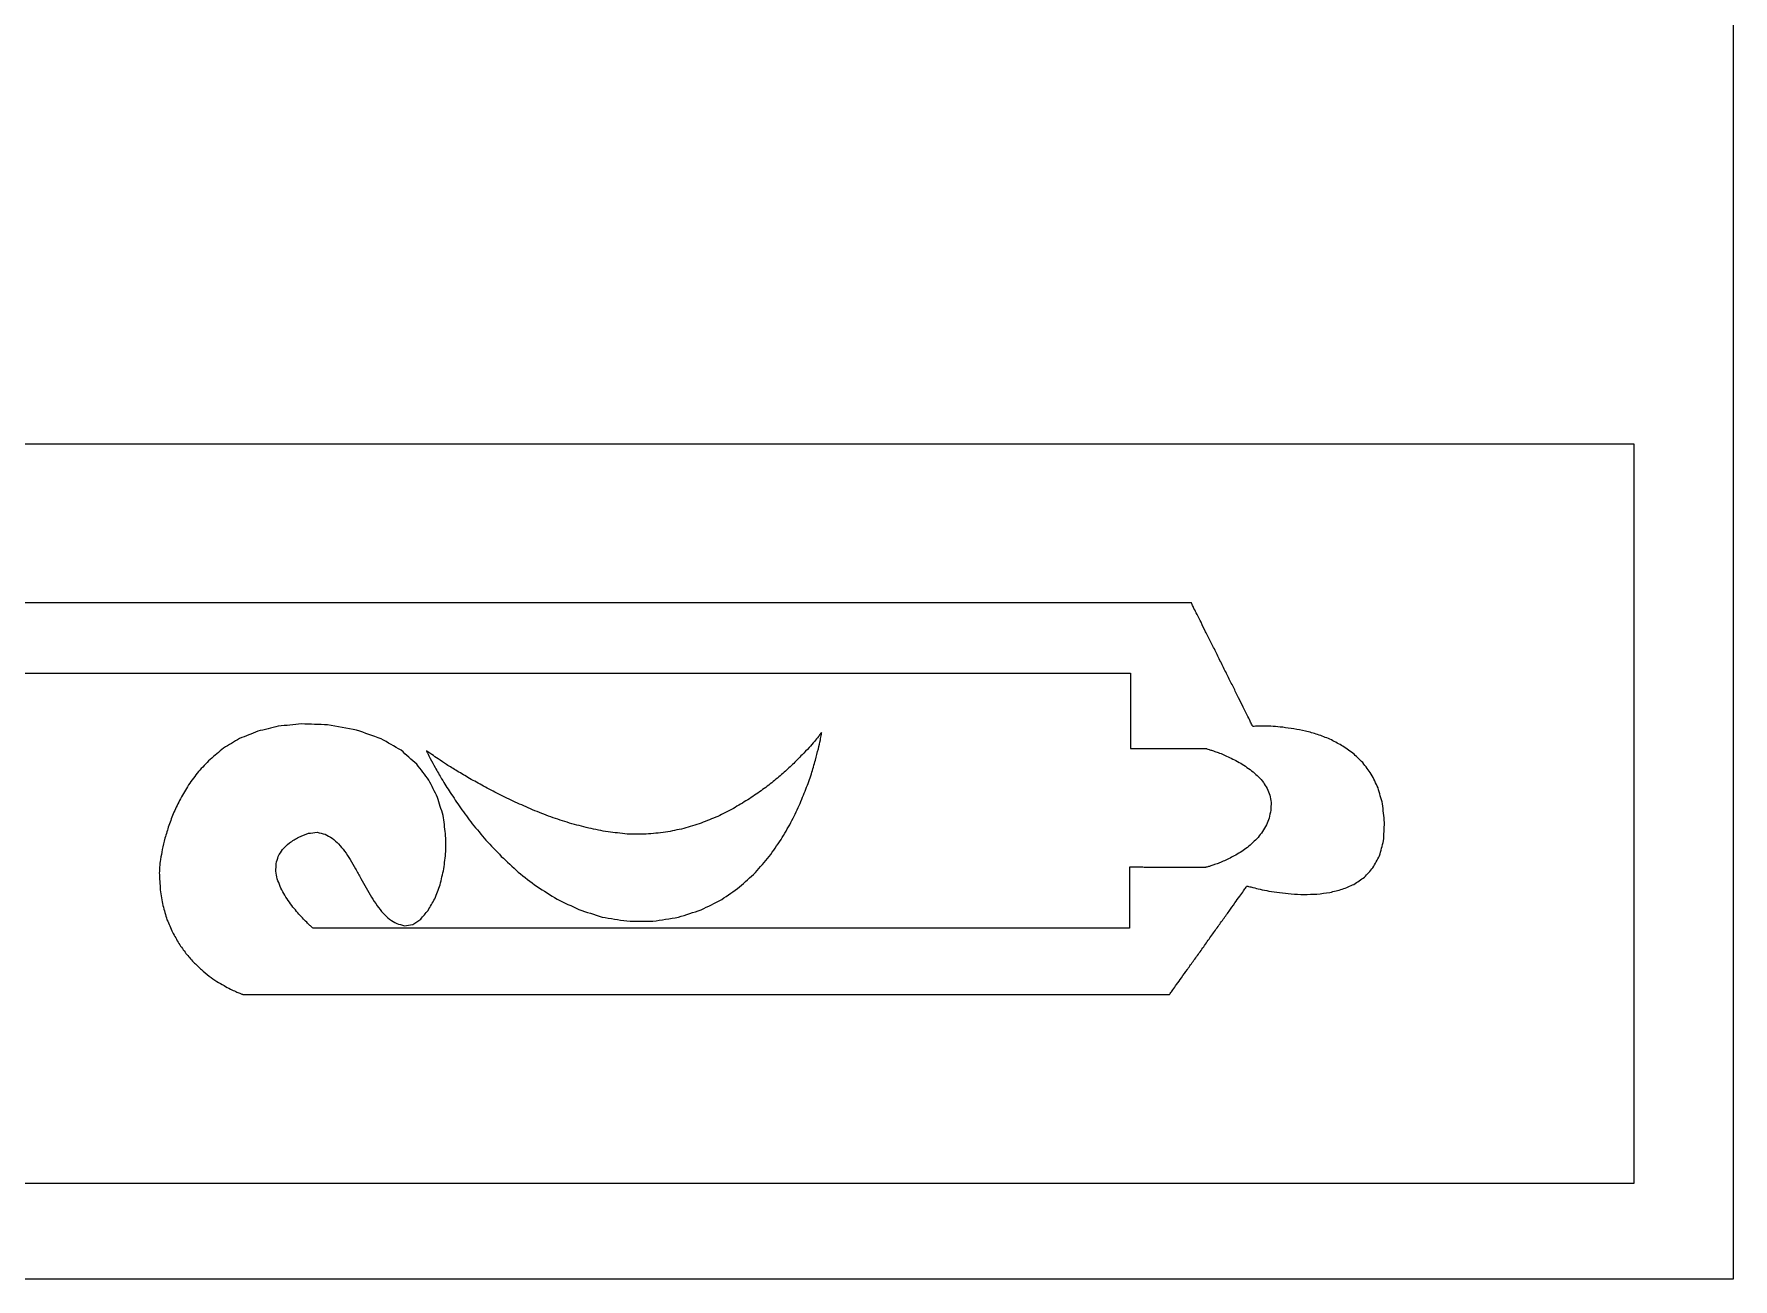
# Model space of a CAD drawing. Header units: centimetres. Extents: x -27.5 to -16.8, y -9.5 to 9.5.
# Drawn here: x -18.923 to -16.764, y -9.5 to -7.918 of the extents above; entities that cross this region are included whole.
import ezdxf

# ---------------------------------------------------------------- set-up
doc = ezdxf.new("R2010")
doc.units = ezdxf.units.CM
doc.header["$MEASUREMENT"] = 0
doc.layers.add('layer 1', color=7, linetype='Continuous')

msp = doc.modelspace()

# ---------------------------------------------------------------- linework, layer by layer
at = {"layer": 'layer 1', "color": 250, "lineweight": 9}
for points, knots in [([(-21.08554, 9.5), (-21.08554, 3.16667), (-21.08554, -3.16667), (-21.08554, -9.5), (-21.08554, -9.5), (-19.64491, -9.5), (-18.20427, -9.5), (-16.76367, -9.5), (-16.76367, -9.5), (-16.76367, -3.16667), (-16.76367, 3.16667), (-16.76367, 9.5), (-16.76367, 9.5), (-18.20427, 9.5), (-19.64491, 9.5), (-21.08554, 9.5)], [0, 0, 0, 0, 0.2, 0.2, 0.2, 0.2, 0.4, 0.4, 0.4, 0.4, 0.6, 0.6, 0.6, 0.6, 1, 1, 1, 1]), ([(-20.95998, -9.37806), (-20.95998, -9.06517), (-20.95998, -8.75229), (-20.95998, -8.4394), (-20.95998, -8.4394), (-19.60304, -8.4394), (-18.24612, -8.4394), (-16.88918, -8.4394), (-16.88918, -8.4394), (-16.88918, -8.75229), (-16.88918, -9.06517), (-16.88918, -9.37806), (-16.88918, -9.37806), (-18.24612, -9.37806), (-19.60304, -9.37806), (-20.95998, -9.37806)], [0, 0, 0, 0, 0.2, 0.2, 0.2, 0.2, 0.4, 0.4, 0.4, 0.4, 0.6, 0.6, 0.6, 0.6, 1, 1, 1, 1]), ([(-18.87542, -8.64109), (-19.31123, -8.64109), (-19.74699, -8.64109), (-20.18276, -8.64109), (-20.18276, -8.64109), (-20.20642, -8.64109), (-20.23011, -8.64109), (-20.25375, -8.64109), (-20.25375, -8.64109), (-20.26906, -8.64109), (-20.28438, -8.64109), (-20.29968, -8.64109), (-20.29968, -8.64109), (-20.305, -8.64109), (-20.31036, -8.64109), (-20.3157, -8.64109)], [0, 0, 0, 0, 0.2, 0.2, 0.2, 0.2, 0.4, 0.4, 0.4, 0.4, 0.6, 0.6, 0.6, 0.6, 1, 1, 1, 1]), ([(-17.45218, -8.64109), (-17.45754, -8.64109), (-17.4629, -8.64109), (-17.46824, -8.64109), (-17.46824, -8.64109), (-17.48354, -8.64109), (-17.49887, -8.64109), (-17.51413, -8.64109), (-17.51413, -8.64109), (-17.9679, -8.64109), (-18.42165, -8.64109), (-18.87542, -8.64109)], [0, 0, 0, 0, 0.25, 0.25, 0.25, 0.25, 0.5, 0.5, 0.5, 0.5, 1, 1, 1, 1]), ([(-17.37393, -8.79785), (-17.37427, -8.7973), (-17.37459, -8.79675), (-17.37491, -8.7962), (-17.37491, -8.7962), (-17.37578, -8.79455), (-17.37661, -8.79286), (-17.37743, -8.79119), (-17.37743, -8.79119), (-17.37869, -8.78867), (-17.37995, -8.7861), (-17.38119, -8.78353), (-17.38119, -8.78353), (-17.38288, -8.78024), (-17.38453, -8.77687), (-17.38618, -8.77352), (-17.38618, -8.77352), (-17.3882, -8.76958), (-17.39021, -8.76557), (-17.39223, -8.76159), (-17.39223, -8.76159), (-17.39441, -8.75714), (-17.39658, -8.75268), (-17.39874, -8.74823), (-17.39874, -8.74823), (-17.40112, -8.74354), (-17.40343, -8.73886), (-17.40577, -8.73417), (-17.40577, -8.73417), (-17.40822, -8.72931), (-17.41063, -8.72445), (-17.41308, -8.71962), (-17.41308, -8.71962), (-17.41548, -8.71469), (-17.41791, -8.70975), (-17.42034, -8.70482), (-17.42034, -8.70482), (-17.42265, -8.70012), (-17.42504, -8.69543), (-17.42735, -8.69073), (-17.42735, -8.69073), (-17.42962, -8.68636), (-17.43186, -8.68196), (-17.43415, -8.67758), (-17.43415, -8.67758), (-17.43603, -8.6736), (-17.43798, -8.66966), (-17.4399, -8.66567), (-17.4399, -8.66567), (-17.44155, -8.66233), (-17.44325, -8.659), (-17.44492, -8.65564), (-17.44492, -8.65564), (-17.44625, -8.65307), (-17.4476, -8.65055), (-17.44893, -8.64798), (-17.44893, -8.64798), (-17.44968, -8.64634), (-17.45044, -8.64466), (-17.4512, -8.64297), (-17.4512, -8.64297), (-17.45149, -8.64235), (-17.45186, -8.64171), (-17.45218, -8.64109)], [0, 0, 0, 0, 0.0588235, 0.0588235, 0.0588235, 0.0588235, 0.1176471, 0.1176471, 0.1176471, 0.1176471, 0.1764706, 0.1764706, 0.1764706, 0.1764706, 0.2352941, 0.2352941, 0.2352941, 0.2352941, 0.2941176, 0.2941176, 0.2941176, 0.2941176, 0.3529412, 0.3529412, 0.3529412, 0.3529412, 0.4117647, 0.4117647, 0.4117647, 0.4117647, 0.4705882, 0.4705882, 0.4705882, 0.4705882, 0.5294118, 0.5294118, 0.5294118, 0.5294118, 0.5882353, 0.5882353, 0.5882353, 0.5882353, 0.6470588, 0.6470588, 0.6470588, 0.6470588, 0.7058824, 0.7058824, 0.7058824, 0.7058824, 0.7647059, 0.7647059, 0.7647059, 0.7647059, 0.8235294, 0.8235294, 0.8235294, 0.8235294, 0.8823529, 0.8823529, 0.8823529, 0.8823529, 1, 1, 1, 1]), ([(-20.23847, -8.73034), (-20.23339, -8.73034), (-20.22826, -8.73034), (-20.22317, -8.73034), (-20.22317, -8.73034), (-20.20876, -8.73034), (-20.1944, -8.73034), (-20.18003, -8.73034), (-20.18003, -8.73034), (-19.30158, -8.73034), (-18.42316, -8.73034), (-17.54476, -8.73034), (-17.54476, -8.73034), (-17.53967, -8.73034), (-17.53454, -8.73034), (-17.52943, -8.73034)], [0, 0, 0, 0, 0.2, 0.2, 0.2, 0.2, 0.4, 0.4, 0.4, 0.4, 0.6, 0.6, 0.6, 0.6, 1, 1, 1, 1]), ([(-17.52943, -8.73034), (-17.52943, -8.73075), (-17.52943, -8.73114), (-17.52943, -8.73153), (-17.52943, -8.73153), (-17.52943, -8.73247), (-17.52943, -8.73343), (-17.52943, -8.73442), (-17.52943, -8.73442), (-17.52943, -8.73598), (-17.52943, -8.73758), (-17.52943, -8.73918), (-17.52943, -8.73918), (-17.52943, -8.74125), (-17.52943, -8.74328), (-17.52943, -8.74537), (-17.52943, -8.74537), (-17.52943, -8.74775), (-17.52943, -8.75016), (-17.52943, -8.75252), (-17.52943, -8.75252), (-17.52943, -8.75524), (-17.52943, -8.75792), (-17.52943, -8.76065), (-17.52943, -8.76065), (-17.52943, -8.76349), (-17.52943, -8.76638), (-17.52943, -8.76924), (-17.52943, -8.76924), (-17.52943, -8.77226), (-17.52943, -8.77529), (-17.52943, -8.77829), (-17.52943, -8.77829), (-17.52943, -8.78124), (-17.52943, -8.7842), (-17.52943, -8.78713), (-17.52943, -8.78713), (-17.52943, -8.79002), (-17.52943, -8.79286), (-17.52943, -8.79574), (-17.52943, -8.79574), (-17.52943, -8.79842), (-17.52943, -8.80115), (-17.52943, -8.80383), (-17.52943, -8.80383), (-17.52943, -8.80624), (-17.52943, -8.80864), (-17.52943, -8.811), (-17.52943, -8.811), (-17.52943, -8.81306), (-17.52943, -8.81515), (-17.52943, -8.81721), (-17.52943, -8.81721), (-17.52943, -8.81881), (-17.52943, -8.82039), (-17.52943, -8.82197), (-17.52943, -8.82197), (-17.52943, -8.82301), (-17.52943, -8.82406), (-17.52943, -8.82509), (-17.52943, -8.82509), (-17.52943, -8.82541), (-17.52943, -8.82573), (-17.52943, -8.82603)], [0, 0, 0, 0, 0.0588235, 0.0588235, 0.0588235, 0.0588235, 0.1176471, 0.1176471, 0.1176471, 0.1176471, 0.1764706, 0.1764706, 0.1764706, 0.1764706, 0.2352941, 0.2352941, 0.2352941, 0.2352941, 0.2941176, 0.2941176, 0.2941176, 0.2941176, 0.3529412, 0.3529412, 0.3529412, 0.3529412, 0.4117647, 0.4117647, 0.4117647, 0.4117647, 0.4705882, 0.4705882, 0.4705882, 0.4705882, 0.5294118, 0.5294118, 0.5294118, 0.5294118, 0.5882353, 0.5882353, 0.5882353, 0.5882353, 0.6470588, 0.6470588, 0.6470588, 0.6470588, 0.7058824, 0.7058824, 0.7058824, 0.7058824, 0.7647059, 0.7647059, 0.7647059, 0.7647059, 0.8235294, 0.8235294, 0.8235294, 0.8235294, 0.8823529, 0.8823529, 0.8823529, 0.8823529, 1, 1, 1, 1]), ([(-18.55009, -8.79597), (-18.56114, -8.79556), (-18.57215, -8.79517), (-18.58322, -8.79478), (-18.58322, -8.79478), (-18.59307, -8.79574), (-18.60294, -8.79668), (-18.61279, -8.79762), (-18.61279, -8.79762), (-18.62148, -8.7998), (-18.63021, -8.80193), (-18.63889, -8.80411), (-18.63889, -8.80411), (-18.64658, -8.80718), (-18.65428, -8.81029), (-18.66198, -8.81336), (-18.66198, -8.81336), (-18.66876, -8.81744), (-18.67552, -8.82149), (-18.6823, -8.82557), (-18.6823, -8.82557), (-18.68805, -8.83034), (-18.69382, -8.83512), (-18.69957, -8.83989), (-18.69957, -8.83989), (-18.7045, -8.84507), (-18.70945, -8.85022), (-18.71437, -8.8554), (-18.71437, -8.8554), (-18.71856, -8.86103), (-18.72273, -8.86669), (-18.72692, -8.87233), (-18.72692, -8.87233), (-18.73036, -8.87812), (-18.73377, -8.88397), (-18.73721, -8.88976), (-18.73721, -8.88976), (-18.73998, -8.89549), (-18.74275, -8.90122), (-18.74548, -8.90694), (-18.74548, -8.90694), (-18.74768, -8.91258), (-18.74986, -8.91826), (-18.75201, -8.92389), (-18.75201, -8.92389), (-18.75359, -8.92923), (-18.75517, -8.93457), (-18.7568, -8.93988), (-18.7568, -8.93988), (-18.75794, -8.94474), (-18.75911, -8.9496), (-18.7603, -8.95443), (-18.7603, -8.95443), (-18.76106, -8.95858), (-18.76181, -8.9627), (-18.76255, -8.96685), (-18.76255, -8.96685), (-18.76298, -8.97019), (-18.7634, -8.97354), (-18.76381, -8.97686), (-18.76381, -8.97686), (-18.7639, -8.9792), (-18.76397, -8.98146), (-18.76406, -8.9838)], [0, 0, 0, 0, 0.0588235, 0.0588235, 0.0588235, 0.0588235, 0.1176471, 0.1176471, 0.1176471, 0.1176471, 0.1764706, 0.1764706, 0.1764706, 0.1764706, 0.2352941, 0.2352941, 0.2352941, 0.2352941, 0.2941176, 0.2941176, 0.2941176, 0.2941176, 0.3529412, 0.3529412, 0.3529412, 0.3529412, 0.4117647, 0.4117647, 0.4117647, 0.4117647, 0.4705882, 0.4705882, 0.4705882, 0.4705882, 0.5294118, 0.5294118, 0.5294118, 0.5294118, 0.5882353, 0.5882353, 0.5882353, 0.5882353, 0.6470588, 0.6470588, 0.6470588, 0.6470588, 0.7058824, 0.7058824, 0.7058824, 0.7058824, 0.7647059, 0.7647059, 0.7647059, 0.7647059, 0.8235294, 0.8235294, 0.8235294, 0.8235294, 0.8823529, 0.8823529, 0.8823529, 0.8823529, 1, 1, 1, 1]), ([(-18.45227, -9.05108), (-18.44884, -9.05053), (-18.4454, -9.04998), (-18.44197, -9.04943), (-18.44197, -9.04943), (-18.43853, -9.04719), (-18.43514, -9.04497), (-18.43173, -9.04272), (-18.43173, -9.04272), (-18.42861, -9.03908), (-18.42552, -9.03541), (-18.4224, -9.03175), (-18.4224, -9.03175), (-18.41956, -9.02682), (-18.41672, -9.02187), (-18.41388, -9.01695), (-18.41388, -9.01695), (-18.41164, -9.01099), (-18.40939, -9.00504), (-18.40715, -8.99908), (-18.40715, -8.99908), (-18.40552, -8.99228), (-18.40394, -8.98554), (-18.40236, -8.97878), (-18.40236, -8.97878), (-18.40153, -8.97154), (-18.40066, -8.96431), (-18.39984, -8.95704), (-18.39984, -8.95704), (-18.39991, -8.94944), (-18.40002, -8.94179), (-18.40011, -8.93416), (-18.40011, -8.93416), (-18.40117, -8.92644), (-18.40229, -8.91874), (-18.40334, -8.911), (-18.40334, -8.911), (-18.4057, -8.90335), (-18.40804, -8.89572), (-18.41038, -8.88807), (-18.41038, -8.88807), (-18.41409, -8.88076), (-18.41775, -8.87343), (-18.42142, -8.86614), (-18.42142, -8.86614), (-18.4265, -8.85948), (-18.43159, -8.85274), (-18.43672, -8.84607), (-18.43672, -8.84607), (-18.44339, -8.84012), (-18.4501, -8.83416), (-18.45676, -8.82816), (-18.45676, -8.82816), (-18.46522, -8.82333), (-18.47367, -8.81847), (-18.4821, -8.81361), (-18.4821, -8.81361), (-18.49248, -8.80997), (-18.50286, -8.80631), (-18.51321, -8.80264), (-18.51321, -8.80264), (-18.52551, -8.80044), (-18.53779, -8.79817), (-18.55009, -8.79597)], [0, 0, 0, 0, 0.0588235, 0.0588235, 0.0588235, 0.0588235, 0.1176471, 0.1176471, 0.1176471, 0.1176471, 0.1764706, 0.1764706, 0.1764706, 0.1764706, 0.2352941, 0.2352941, 0.2352941, 0.2352941, 0.2941176, 0.2941176, 0.2941176, 0.2941176, 0.3529412, 0.3529412, 0.3529412, 0.3529412, 0.4117647, 0.4117647, 0.4117647, 0.4117647, 0.4705882, 0.4705882, 0.4705882, 0.4705882, 0.5294118, 0.5294118, 0.5294118, 0.5294118, 0.5882353, 0.5882353, 0.5882353, 0.5882353, 0.6470588, 0.6470588, 0.6470588, 0.6470588, 0.7058824, 0.7058824, 0.7058824, 0.7058824, 0.7647059, 0.7647059, 0.7647059, 0.7647059, 0.8235294, 0.8235294, 0.8235294, 0.8235294, 0.8823529, 0.8823529, 0.8823529, 0.8823529, 1, 1, 1, 1]), ([(-17.92199, -8.80553), (-17.92231, -8.80592), (-17.92268, -8.80631), (-17.92302, -8.80669), (-17.92302, -8.80669), (-17.9241, -8.80805), (-17.9252, -8.80942), (-17.92627, -8.81077), (-17.92627, -8.81077), (-17.92792, -8.81281), (-17.92962, -8.81492), (-17.93127, -8.81696), (-17.93127, -8.81696), (-17.93356, -8.81962), (-17.9358, -8.8222), (-17.93807, -8.82486), (-17.93807, -8.82486), (-17.94105, -8.82793), (-17.94405, -8.83105), (-17.9471, -8.83416), (-17.9471, -8.83416), (-17.9506, -8.83771), (-17.95413, -8.84131), (-17.95763, -8.84491), (-17.95763, -8.84491), (-17.96162, -8.84866), (-17.96565, -8.85235), (-17.96966, -8.85611), (-17.96966, -8.85611), (-17.97434, -8.86009), (-17.97901, -8.86408), (-17.9837, -8.86802), (-17.9837, -8.86802), (-17.98881, -8.87194), (-17.9939, -8.87583), (-17.99903, -8.87975), (-17.99903, -8.87975), (-18.00471, -8.88353), (-18.01039, -8.88736), (-18.01607, -8.89118), (-18.01607, -8.89118), (-18.02219, -8.89485), (-18.02826, -8.89853), (-18.03438, -8.90215), (-18.03438, -8.90215), (-18.04098, -8.90552), (-18.0476, -8.90887), (-18.05419, -8.91219), (-18.05419, -8.91219), (-18.06123, -8.91505), (-18.06824, -8.91789), (-18.07527, -8.92078), (-18.07527, -8.92078), (-18.0826, -8.92307), (-18.08998, -8.92541), (-18.09733, -8.9277), (-18.09733, -8.9277), (-18.1051, -8.9293), (-18.11291, -8.93088), (-18.12065, -8.93246), (-18.12065, -8.93246), (-18.12885, -8.93324), (-18.13705, -8.93409), (-18.14523, -8.93487)], [0, 0, 0, 0, 0.0588235, 0.0588235, 0.0588235, 0.0588235, 0.1176471, 0.1176471, 0.1176471, 0.1176471, 0.1764706, 0.1764706, 0.1764706, 0.1764706, 0.2352941, 0.2352941, 0.2352941, 0.2352941, 0.2941176, 0.2941176, 0.2941176, 0.2941176, 0.3529412, 0.3529412, 0.3529412, 0.3529412, 0.4117647, 0.4117647, 0.4117647, 0.4117647, 0.4705882, 0.4705882, 0.4705882, 0.4705882, 0.5294118, 0.5294118, 0.5294118, 0.5294118, 0.5882353, 0.5882353, 0.5882353, 0.5882353, 0.6470588, 0.6470588, 0.6470588, 0.6470588, 0.7058824, 0.7058824, 0.7058824, 0.7058824, 0.7647059, 0.7647059, 0.7647059, 0.7647059, 0.8235294, 0.8235294, 0.8235294, 0.8235294, 0.8823529, 0.8823529, 0.8823529, 0.8823529, 1, 1, 1, 1]), ([(-18.13671, -9.04536), (-18.12585, -9.04371), (-18.11497, -9.04201), (-18.10411, -9.04034), (-18.10411, -9.04034), (-18.09449, -9.03725), (-18.08489, -9.03415), (-18.07527, -9.03104), (-18.07527, -9.03104), (-18.06659, -9.02666), (-18.05786, -9.02229), (-18.04918, -9.01789), (-18.04918, -9.01789), (-18.04157, -9.01257), (-18.03394, -9.00724), (-18.02634, -9.00192), (-18.02634, -9.00192), (-18.01967, -8.9958), (-18.01296, -8.98969), (-18.00629, -8.98357), (-18.00629, -8.98357), (-18.00045, -8.97677), (-17.99456, -8.97003), (-17.98872, -8.96325), (-17.98872, -8.96325), (-17.9837, -8.9561), (-17.97871, -8.94896), (-17.97369, -8.94179), (-17.97369, -8.94179), (-17.9695, -8.93457), (-17.96533, -8.92729), (-17.96114, -8.92007), (-17.96114, -8.92007), (-17.95763, -8.91281), (-17.95413, -8.90559), (-17.9506, -8.89837), (-17.9506, -8.89837), (-17.94776, -8.89143), (-17.94492, -8.88451), (-17.94208, -8.87757), (-17.94208, -8.87757), (-17.93972, -8.87114), (-17.93738, -8.8647), (-17.93505, -8.85824), (-17.93505, -8.85824), (-17.93337, -8.85244), (-17.9317, -8.84665), (-17.93005, -8.84083), (-17.93005, -8.84083), (-17.92879, -8.83597), (-17.92753, -8.83114), (-17.92627, -8.82628), (-17.92627, -8.82628), (-17.92543, -8.82252), (-17.9246, -8.81881), (-17.92378, -8.81506), (-17.92378, -8.81506), (-17.92334, -8.81267), (-17.92291, -8.81029), (-17.92252, -8.80789), (-17.92252, -8.80789), (-17.92231, -8.80711), (-17.92215, -8.80631), (-17.92199, -8.80553)], [0, 0, 0, 0, 0.0588235, 0.0588235, 0.0588235, 0.0588235, 0.1176471, 0.1176471, 0.1176471, 0.1176471, 0.1764706, 0.1764706, 0.1764706, 0.1764706, 0.2352941, 0.2352941, 0.2352941, 0.2352941, 0.2941176, 0.2941176, 0.2941176, 0.2941176, 0.3529412, 0.3529412, 0.3529412, 0.3529412, 0.4117647, 0.4117647, 0.4117647, 0.4117647, 0.4705882, 0.4705882, 0.4705882, 0.4705882, 0.5294118, 0.5294118, 0.5294118, 0.5294118, 0.5882353, 0.5882353, 0.5882353, 0.5882353, 0.6470588, 0.6470588, 0.6470588, 0.6470588, 0.7058824, 0.7058824, 0.7058824, 0.7058824, 0.7647059, 0.7647059, 0.7647059, 0.7647059, 0.8235294, 0.8235294, 0.8235294, 0.8235294, 0.8823529, 0.8823529, 0.8823529, 0.8823529, 1, 1, 1, 1]), ([(-17.2066, -8.92007), (-17.20743, -8.9121), (-17.2083, -8.90417), (-17.20912, -8.8962), (-17.20912, -8.8962), (-17.21107, -8.88946), (-17.21297, -8.88266), (-17.2149, -8.87592), (-17.2149, -8.87592), (-17.21774, -8.87013), (-17.22058, -8.86431), (-17.22342, -8.85851), (-17.22342, -8.85851), (-17.22701, -8.85361), (-17.23059, -8.8488), (-17.23418, -8.84397), (-17.23418, -8.84397), (-17.23849, -8.83989), (-17.24275, -8.83583), (-17.24701, -8.83176), (-17.24701, -8.83176), (-17.2518, -8.82853), (-17.25654, -8.82525), (-17.26131, -8.82197), (-17.26131, -8.82197), (-17.26623, -8.81936), (-17.27116, -8.81673), (-17.27611, -8.81412), (-17.27611, -8.81412), (-17.28126, -8.8121), (-17.28648, -8.81013), (-17.29164, -8.80811), (-17.29164, -8.80811), (-17.29686, -8.80669), (-17.30202, -8.80527), (-17.30719, -8.80383), (-17.30719, -8.80383), (-17.31212, -8.80287), (-17.31707, -8.80193), (-17.32199, -8.80097), (-17.32199, -8.80097), (-17.32669, -8.80035), (-17.33139, -8.79971), (-17.33604, -8.79909), (-17.33604, -8.79909), (-17.34014, -8.7987), (-17.34426, -8.79826), (-17.34836, -8.79785), (-17.34836, -8.79785), (-17.35187, -8.79778), (-17.35537, -8.79771), (-17.3589, -8.79762), (-17.3589, -8.79762), (-17.36158, -8.79762), (-17.36421, -8.79762), (-17.36689, -8.79762), (-17.36689, -8.79762), (-17.36868, -8.79771), (-17.3704, -8.79778), (-17.37219, -8.79785), (-17.37219, -8.79785), (-17.37274, -8.79785), (-17.37333, -8.79785), (-17.37393, -8.79785)], [0, 0, 0, 0, 0.0588235, 0.0588235, 0.0588235, 0.0588235, 0.1176471, 0.1176471, 0.1176471, 0.1176471, 0.1764706, 0.1764706, 0.1764706, 0.1764706, 0.2352941, 0.2352941, 0.2352941, 0.2352941, 0.2941176, 0.2941176, 0.2941176, 0.2941176, 0.3529412, 0.3529412, 0.3529412, 0.3529412, 0.4117647, 0.4117647, 0.4117647, 0.4117647, 0.4705882, 0.4705882, 0.4705882, 0.4705882, 0.5294118, 0.5294118, 0.5294118, 0.5294118, 0.5882353, 0.5882353, 0.5882353, 0.5882353, 0.6470588, 0.6470588, 0.6470588, 0.6470588, 0.7058824, 0.7058824, 0.7058824, 0.7058824, 0.7647059, 0.7647059, 0.7647059, 0.7647059, 0.8235294, 0.8235294, 0.8235294, 0.8235294, 0.8823529, 0.8823529, 0.8823529, 0.8823529, 1, 1, 1, 1]), ([(-18.14523, -8.93487), (-18.15327, -8.9348), (-18.16129, -8.93471), (-18.16933, -8.93464), (-18.16933, -8.93464), (-18.17744, -8.93377), (-18.18555, -8.93285), (-18.19366, -8.93198), (-18.19366, -8.93198), (-18.20186, -8.93042), (-18.21006, -8.92884), (-18.21824, -8.92722), (-18.21824, -8.92722), (-18.22635, -8.92509), (-18.23444, -8.92291), (-18.24257, -8.92078), (-18.24257, -8.92078), (-18.25052, -8.91814), (-18.25845, -8.91553), (-18.26642, -8.9129), (-18.26642, -8.9129), (-18.27407, -8.9099), (-18.28181, -8.90685), (-18.28946, -8.90385), (-18.28946, -8.90385), (-18.29684, -8.90057), (-18.30417, -8.8973), (-18.31155, -8.89407), (-18.31155, -8.89407), (-18.31858, -8.89072), (-18.32561, -8.88736), (-18.33262, -8.88406), (-18.33262, -8.88406), (-18.33906, -8.88062), (-18.3455, -8.87718), (-18.35191, -8.87379), (-18.35191, -8.87379), (-18.35789, -8.87052), (-18.3638, -8.86724), (-18.36974, -8.86399), (-18.36974, -8.86399), (-18.37494, -8.86087), (-18.38009, -8.85776), (-18.38527, -8.85469), (-18.38527, -8.85469), (-18.3898, -8.85189), (-18.39434, -8.84912), (-18.39885, -8.84633), (-18.39885, -8.84633), (-18.40243, -8.84397), (-18.40602, -8.84154), (-18.40962, -8.83918), (-18.40962, -8.83918), (-18.4123, -8.83732), (-18.41498, -8.83551), (-18.41766, -8.8337), (-18.41766, -8.8337), (-18.41933, -8.83247), (-18.42098, -8.83128), (-18.42268, -8.83011), (-18.42268, -8.83011), (-18.42323, -8.82972), (-18.42382, -8.82931), (-18.42442, -8.82892)], [0, 0, 0, 0, 0.0588235, 0.0588235, 0.0588235, 0.0588235, 0.1176471, 0.1176471, 0.1176471, 0.1176471, 0.1764706, 0.1764706, 0.1764706, 0.1764706, 0.2352941, 0.2352941, 0.2352941, 0.2352941, 0.2941176, 0.2941176, 0.2941176, 0.2941176, 0.3529412, 0.3529412, 0.3529412, 0.3529412, 0.4117647, 0.4117647, 0.4117647, 0.4117647, 0.4705882, 0.4705882, 0.4705882, 0.4705882, 0.5294118, 0.5294118, 0.5294118, 0.5294118, 0.5882353, 0.5882353, 0.5882353, 0.5882353, 0.6470588, 0.6470588, 0.6470588, 0.6470588, 0.7058824, 0.7058824, 0.7058824, 0.7058824, 0.7647059, 0.7647059, 0.7647059, 0.7647059, 0.8235294, 0.8235294, 0.8235294, 0.8235294, 0.8823529, 0.8823529, 0.8823529, 0.8823529, 1, 1, 1, 1]), ([(-18.42442, -8.82892), (-18.42401, -8.82979), (-18.42359, -8.83066), (-18.42316, -8.83153), (-18.42316, -8.83153), (-18.42201, -8.83393), (-18.42082, -8.83629), (-18.41963, -8.8387), (-18.41963, -8.8387), (-18.41755, -8.8425), (-18.41546, -8.84633), (-18.41338, -8.85015), (-18.41338, -8.85015), (-18.41065, -8.85501), (-18.40788, -8.85984), (-18.40513, -8.8647), (-18.40513, -8.8647), (-18.40153, -8.87043), (-18.39794, -8.87615), (-18.39434, -8.88188), (-18.39434, -8.88188), (-18.38996, -8.88834), (-18.38561, -8.89478), (-18.38128, -8.90122), (-18.38128, -8.90122), (-18.37626, -8.90797), (-18.37127, -8.91475), (-18.36625, -8.92149), (-18.36625, -8.92149), (-18.36046, -8.92852), (-18.35468, -8.93551), (-18.34891, -8.9425), (-18.34891, -8.9425), (-18.34241, -8.94935), (-18.33585, -8.95617), (-18.32935, -8.963), (-18.32935, -8.963), (-18.32218, -8.96971), (-18.31498, -8.97638), (-18.30777, -8.98307), (-18.30777, -8.98307), (-18.29984, -8.98921), (-18.29192, -8.99532), (-18.28392, -9.00144), (-18.28392, -9.00144), (-18.27542, -9.00678), (-18.26688, -9.01209), (-18.25835, -9.01743), (-18.25835, -9.01743), (-18.24917, -9.02181), (-18.23998, -9.02618), (-18.23077, -9.03056), (-18.23077, -9.03056), (-18.22092, -9.03376), (-18.21105, -9.03693), (-18.20117, -9.04011), (-18.20117, -9.04011), (-18.19073, -9.04178), (-18.18026, -9.04348), (-18.16981, -9.04513), (-18.16981, -9.04513), (-18.15879, -9.0452), (-18.14775, -9.04529), (-18.13671, -9.04536)], [0, 0, 0, 0, 0.0588235, 0.0588235, 0.0588235, 0.0588235, 0.1176471, 0.1176471, 0.1176471, 0.1176471, 0.1764706, 0.1764706, 0.1764706, 0.1764706, 0.2352941, 0.2352941, 0.2352941, 0.2352941, 0.2941176, 0.2941176, 0.2941176, 0.2941176, 0.3529412, 0.3529412, 0.3529412, 0.3529412, 0.4117647, 0.4117647, 0.4117647, 0.4117647, 0.4705882, 0.4705882, 0.4705882, 0.4705882, 0.5294118, 0.5294118, 0.5294118, 0.5294118, 0.5882353, 0.5882353, 0.5882353, 0.5882353, 0.6470588, 0.6470588, 0.6470588, 0.6470588, 0.7058824, 0.7058824, 0.7058824, 0.7058824, 0.7647059, 0.7647059, 0.7647059, 0.7647059, 0.8235294, 0.8235294, 0.8235294, 0.8235294, 0.8823529, 0.8823529, 0.8823529, 0.8823529, 1, 1, 1, 1]), ([(-17.52943, -8.82603), (-17.52913, -8.82603), (-17.52877, -8.82603), (-17.52844, -8.82603), (-17.52844, -8.82603), (-17.52734, -8.82603), (-17.52629, -8.82603), (-17.52519, -8.82603), (-17.52519, -8.82603), (-17.52368, -8.82603), (-17.52219, -8.82603), (-17.52068, -8.82603), (-17.52068, -8.82603), (-17.51859, -8.82603), (-17.51649, -8.82603), (-17.5144, -8.82603), (-17.5144, -8.82603), (-17.51195, -8.82603), (-17.50954, -8.82603), (-17.50709, -8.82603), (-17.50709, -8.82603), (-17.50446, -8.82603), (-17.50178, -8.82603), (-17.4991, -8.82603), (-17.4991, -8.82603), (-17.49617, -8.82603), (-17.49326, -8.82603), (-17.4903, -8.82603), (-17.4903, -8.82603), (-17.48737, -8.82603), (-17.48446, -8.82603), (-17.48153, -8.82603), (-17.48153, -8.82603), (-17.47853, -8.82603), (-17.47553, -8.82603), (-17.4725, -8.82603), (-17.4725, -8.82603), (-17.46966, -8.82603), (-17.46682, -8.82603), (-17.46398, -8.82603), (-17.46398, -8.82603), (-17.46121, -8.82603), (-17.45846, -8.82603), (-17.45569, -8.82603), (-17.45569, -8.82603), (-17.45335, -8.82603), (-17.45104, -8.82603), (-17.44865, -8.82603), (-17.44865, -8.82603), (-17.44657, -8.82603), (-17.44448, -8.82603), (-17.4424, -8.82603), (-17.4424, -8.82603), (-17.44082, -8.82603), (-17.43924, -8.82603), (-17.43766, -8.82603), (-17.43766, -8.82603), (-17.43663, -8.82603), (-17.43564, -8.82603), (-17.43461, -8.82603), (-17.43461, -8.82603), (-17.43431, -8.82603), (-17.43395, -8.82603), (-17.43363, -8.82603)], [0, 0, 0, 0, 0.0588235, 0.0588235, 0.0588235, 0.0588235, 0.1176471, 0.1176471, 0.1176471, 0.1176471, 0.1764706, 0.1764706, 0.1764706, 0.1764706, 0.2352941, 0.2352941, 0.2352941, 0.2352941, 0.2941176, 0.2941176, 0.2941176, 0.2941176, 0.3529412, 0.3529412, 0.3529412, 0.3529412, 0.4117647, 0.4117647, 0.4117647, 0.4117647, 0.4705882, 0.4705882, 0.4705882, 0.4705882, 0.5294118, 0.5294118, 0.5294118, 0.5294118, 0.5882353, 0.5882353, 0.5882353, 0.5882353, 0.6470588, 0.6470588, 0.6470588, 0.6470588, 0.7058824, 0.7058824, 0.7058824, 0.7058824, 0.7647059, 0.7647059, 0.7647059, 0.7647059, 0.8235294, 0.8235294, 0.8235294, 0.8235294, 0.8823529, 0.8823529, 0.8823529, 0.8823529, 1, 1, 1, 1]), ([(-17.43363, -8.82603), (-17.43333, -8.82612), (-17.43296, -8.82619), (-17.4326, -8.82628), (-17.4326, -8.82628), (-17.43161, -8.82658), (-17.43063, -8.8269), (-17.42962, -8.82722), (-17.42962, -8.82722), (-17.4282, -8.8277), (-17.42675, -8.82816), (-17.42533, -8.82869), (-17.42533, -8.82869), (-17.42341, -8.82931), (-17.42151, -8.82995), (-17.41958, -8.83057), (-17.41958, -8.83057), (-17.41734, -8.83144), (-17.41509, -8.83231), (-17.41278, -8.83318), (-17.41278, -8.83318), (-17.4104, -8.83432), (-17.40799, -8.83542), (-17.40554, -8.83654), (-17.40554, -8.83654), (-17.40286, -8.8378), (-17.40016, -8.83911), (-17.39752, -8.84037), (-17.39752, -8.84037), (-17.39484, -8.84179), (-17.39216, -8.84321), (-17.38948, -8.84468), (-17.38948, -8.84468), (-17.3868, -8.8464), (-17.38414, -8.84814), (-17.38146, -8.84992), (-17.38146, -8.84992), (-17.37885, -8.8518), (-17.37626, -8.85375), (-17.3737, -8.85563), (-17.3737, -8.85563), (-17.37131, -8.85776), (-17.369, -8.85993), (-17.36666, -8.86206), (-17.36666, -8.86206), (-17.36465, -8.8644), (-17.36263, -8.86669), (-17.36062, -8.86901), (-17.36062, -8.86901), (-17.35904, -8.87162), (-17.35748, -8.87425), (-17.35585, -8.87686), (-17.35585, -8.87686), (-17.35471, -8.87966), (-17.35352, -8.88243), (-17.35235, -8.88523), (-17.35235, -8.88523), (-17.35187, -8.88834), (-17.35136, -8.89143), (-17.35083, -8.89455), (-17.35083, -8.89455), (-17.35093, -8.89778), (-17.351, -8.90105), (-17.35109, -8.90433)], [0, 0, 0, 0, 0.0588235, 0.0588235, 0.0588235, 0.0588235, 0.1176471, 0.1176471, 0.1176471, 0.1176471, 0.1764706, 0.1764706, 0.1764706, 0.1764706, 0.2352941, 0.2352941, 0.2352941, 0.2352941, 0.2941176, 0.2941176, 0.2941176, 0.2941176, 0.3529412, 0.3529412, 0.3529412, 0.3529412, 0.4117647, 0.4117647, 0.4117647, 0.4117647, 0.4705882, 0.4705882, 0.4705882, 0.4705882, 0.5294118, 0.5294118, 0.5294118, 0.5294118, 0.5882353, 0.5882353, 0.5882353, 0.5882353, 0.6470588, 0.6470588, 0.6470588, 0.6470588, 0.7058824, 0.7058824, 0.7058824, 0.7058824, 0.7647059, 0.7647059, 0.7647059, 0.7647059, 0.8235294, 0.8235294, 0.8235294, 0.8235294, 0.8823529, 0.8823529, 0.8823529, 0.8823529, 1, 1, 1, 1]), ([(-17.35109, -8.90433), (-17.35187, -8.90763), (-17.35262, -8.911), (-17.35335, -8.91436), (-17.35335, -8.91436), (-17.35455, -8.91727), (-17.35569, -8.92023), (-17.35688, -8.92314), (-17.35688, -8.92314), (-17.35846, -8.92596), (-17.36004, -8.92875), (-17.36165, -8.93152), (-17.36165, -8.93152), (-17.36355, -8.934), (-17.36547, -8.93645), (-17.36742, -8.93895), (-17.36742, -8.93895), (-17.3696, -8.94114), (-17.37175, -8.94334), (-17.37393, -8.94561), (-17.37393, -8.94561), (-17.37626, -8.94758), (-17.37862, -8.9496), (-17.38096, -8.95157), (-17.38096, -8.95157), (-17.38336, -8.95331), (-17.38582, -8.95507), (-17.3882, -8.95681), (-17.3882, -8.95681), (-17.39074, -8.95835), (-17.39322, -8.95984), (-17.39574, -8.96135), (-17.39574, -8.96135), (-17.39819, -8.96261), (-17.40059, -8.96392), (-17.40302, -8.96518), (-17.40302, -8.96518), (-17.40538, -8.96628), (-17.40772, -8.9674), (-17.41003, -8.96854), (-17.41003, -8.96854), (-17.41223, -8.96948), (-17.41441, -8.97042), (-17.41658, -8.97136), (-17.41658, -8.97136), (-17.41855, -8.97209), (-17.42057, -8.9728), (-17.42258, -8.97354), (-17.42258, -8.97354), (-17.42416, -8.97409), (-17.42577, -8.97464), (-17.42735, -8.97521), (-17.42735, -8.97521), (-17.42861, -8.9756), (-17.42989, -8.97599), (-17.43111, -8.97638), (-17.43111, -8.97638), (-17.43198, -8.97654), (-17.4328, -8.9767), (-17.43363, -8.97686), (-17.43363, -8.97686), (-17.43388, -8.97695), (-17.43415, -8.97702), (-17.43438, -8.97709)], [0, 0, 0, 0, 0.0588235, 0.0588235, 0.0588235, 0.0588235, 0.1176471, 0.1176471, 0.1176471, 0.1176471, 0.1764706, 0.1764706, 0.1764706, 0.1764706, 0.2352941, 0.2352941, 0.2352941, 0.2352941, 0.2941176, 0.2941176, 0.2941176, 0.2941176, 0.3529412, 0.3529412, 0.3529412, 0.3529412, 0.4117647, 0.4117647, 0.4117647, 0.4117647, 0.4705882, 0.4705882, 0.4705882, 0.4705882, 0.5294118, 0.5294118, 0.5294118, 0.5294118, 0.5882353, 0.5882353, 0.5882353, 0.5882353, 0.6470588, 0.6470588, 0.6470588, 0.6470588, 0.7058824, 0.7058824, 0.7058824, 0.7058824, 0.7647059, 0.7647059, 0.7647059, 0.7647059, 0.8235294, 0.8235294, 0.8235294, 0.8235294, 0.8823529, 0.8823529, 0.8823529, 0.8823529, 1, 1, 1, 1]), ([(-18.56865, -9.0542), (-18.56899, -9.05388), (-18.56931, -9.05358), (-18.56968, -9.05326), (-18.56968, -9.05326), (-18.57067, -9.05243), (-18.57165, -9.05163), (-18.57266, -9.05085), (-18.57266, -9.05085), (-18.57401, -9.0495), (-18.57536, -9.04817), (-18.57669, -9.04678), (-18.57669, -9.04678), (-18.57843, -9.04497), (-18.58022, -9.04316), (-18.58194, -9.0413), (-18.58194, -9.0413), (-18.58395, -9.03917), (-18.58597, -9.03699), (-18.58798, -9.03486), (-18.58798, -9.03486), (-18.59007, -9.03239), (-18.59213, -9.02994), (-18.59426, -9.02744), (-18.59426, -9.02744), (-18.59623, -9.02469), (-18.59825, -9.02187), (-18.60026, -9.01913), (-18.60026, -9.01913), (-18.60212, -9.01617), (-18.60393, -9.01319), (-18.60578, -9.01028), (-18.60578, -9.01028), (-18.60737, -9.00724), (-18.60897, -9.00426), (-18.61055, -9.00121), (-18.61055, -9.00121), (-18.6117, -8.99805), (-18.61289, -8.99484), (-18.61405, -8.99166), (-18.61405, -8.99166), (-18.61465, -8.98843), (-18.61525, -8.98515), (-18.6158, -8.98188), (-18.6158, -8.98188), (-18.61573, -8.97871), (-18.61564, -8.97551), (-18.61557, -8.97232), (-18.61557, -8.97232), (-18.61465, -8.96925), (-18.61371, -8.96614), (-18.61279, -8.963), (-18.61279, -8.963), (-18.61108, -8.96009), (-18.60929, -8.95713), (-18.6075, -8.9542), (-18.6075, -8.9542), (-18.60459, -8.95141), (-18.60168, -8.94864), (-18.59875, -8.94584), (-18.59875, -8.94584), (-18.59472, -8.94334), (-18.59073, -8.94092), (-18.58672, -8.93846)], [0, 0, 0, 0, 0.0588235, 0.0588235, 0.0588235, 0.0588235, 0.1176471, 0.1176471, 0.1176471, 0.1176471, 0.1764706, 0.1764706, 0.1764706, 0.1764706, 0.2352941, 0.2352941, 0.2352941, 0.2352941, 0.2941176, 0.2941176, 0.2941176, 0.2941176, 0.3529412, 0.3529412, 0.3529412, 0.3529412, 0.4117647, 0.4117647, 0.4117647, 0.4117647, 0.4705882, 0.4705882, 0.4705882, 0.4705882, 0.5294118, 0.5294118, 0.5294118, 0.5294118, 0.5882353, 0.5882353, 0.5882353, 0.5882353, 0.6470588, 0.6470588, 0.6470588, 0.6470588, 0.7058824, 0.7058824, 0.7058824, 0.7058824, 0.7647059, 0.7647059, 0.7647059, 0.7647059, 0.8235294, 0.8235294, 0.8235294, 0.8235294, 0.8823529, 0.8823529, 0.8823529, 0.8823529, 1, 1, 1, 1]), ([(-18.58672, -8.93846), (-18.5826, -8.93684), (-18.57852, -8.93526), (-18.57445, -8.93368), (-18.57445, -8.93368), (-18.57073, -8.93324), (-18.56707, -8.93285), (-18.56338, -8.93246), (-18.56338, -8.93246), (-18.56004, -8.93324), (-18.55669, -8.93409), (-18.55337, -8.93487), (-18.55337, -8.93487), (-18.55032, -8.93654), (-18.54735, -8.93819), (-18.54434, -8.93988), (-18.54434, -8.93988), (-18.54157, -8.94234), (-18.5388, -8.94481), (-18.53605, -8.94726), (-18.53605, -8.94726), (-18.53353, -8.95031), (-18.53103, -8.95331), (-18.52851, -8.95633), (-18.52851, -8.95633), (-18.52611, -8.95993), (-18.52366, -8.96353), (-18.52125, -8.96708), (-18.52125, -8.96708), (-18.51901, -8.97097), (-18.51676, -8.97489), (-18.51447, -8.97878), (-18.51447, -8.97878), (-18.5122, -8.98282), (-18.50996, -8.98687), (-18.50767, -8.99095), (-18.50767, -8.99095), (-18.50554, -8.995), (-18.50334, -8.99908), (-18.50116, -9.00309), (-18.50116, -9.00309), (-18.49892, -9.00701), (-18.49667, -9.01092), (-18.49443, -9.01482), (-18.49443, -9.01482), (-18.49198, -9.01848), (-18.48957, -9.02213), (-18.48712, -9.02579), (-18.48712, -9.02579), (-18.48462, -9.02898), (-18.4821, -9.03214), (-18.47963, -9.03534), (-18.47963, -9.03534), (-18.47686, -9.03791), (-18.47411, -9.04043), (-18.47133, -9.04295), (-18.47133, -9.04295), (-18.46833, -9.04481), (-18.46529, -9.04664), (-18.46231, -9.04847), (-18.46231, -9.04847), (-18.45894, -9.04934), (-18.45564, -9.05021), (-18.45227, -9.05108)], [0, 0, 0, 0, 0.0588235, 0.0588235, 0.0588235, 0.0588235, 0.1176471, 0.1176471, 0.1176471, 0.1176471, 0.1764706, 0.1764706, 0.1764706, 0.1764706, 0.2352941, 0.2352941, 0.2352941, 0.2352941, 0.2941176, 0.2941176, 0.2941176, 0.2941176, 0.3529412, 0.3529412, 0.3529412, 0.3529412, 0.4117647, 0.4117647, 0.4117647, 0.4117647, 0.4705882, 0.4705882, 0.4705882, 0.4705882, 0.5294118, 0.5294118, 0.5294118, 0.5294118, 0.5882353, 0.5882353, 0.5882353, 0.5882353, 0.6470588, 0.6470588, 0.6470588, 0.6470588, 0.7058824, 0.7058824, 0.7058824, 0.7058824, 0.7647059, 0.7647059, 0.7647059, 0.7647059, 0.8235294, 0.8235294, 0.8235294, 0.8235294, 0.8823529, 0.8823529, 0.8823529, 0.8823529, 1, 1, 1, 1]), ([(-17.38146, -9.00073), (-17.38078, -9.00089), (-17.38011, -9.00105), (-17.37945, -9.00121), (-17.37945, -9.00121), (-17.37759, -9.00167), (-17.37578, -9.00215), (-17.37393, -9.00263), (-17.37393, -9.00263), (-17.37093, -9.00336), (-17.36788, -9.0041), (-17.3649, -9.00481), (-17.3649, -9.00481), (-17.36114, -9.00559), (-17.35739, -9.00637), (-17.35361, -9.00717), (-17.35361, -9.00717), (-17.34912, -9.00779), (-17.34456, -9.00847), (-17.34007, -9.00909), (-17.34007, -9.00909), (-17.33514, -9.00966), (-17.33019, -9.01021), (-17.32527, -9.01076), (-17.32527, -9.01076), (-17.31991, -9.01099), (-17.31457, -9.01122), (-17.30921, -9.01147), (-17.30921, -9.01147), (-17.30369, -9.01131), (-17.29817, -9.01115), (-17.29267, -9.01099), (-17.29267, -9.01099), (-17.28715, -9.01028), (-17.28163, -9.00957), (-17.27611, -9.00886), (-17.27611, -9.00886), (-17.27086, -9.00749), (-17.26557, -9.00614), (-17.26032, -9.00481), (-17.26032, -9.00481), (-17.25538, -9.0027), (-17.25045, -9.00066), (-17.24548, -8.9986), (-17.24548, -8.9986), (-17.24106, -8.99555), (-17.23664, -8.99253), (-17.23221, -8.98953), (-17.23221, -8.98953), (-17.2286, -8.98554), (-17.225, -8.98156), (-17.2214, -8.97757), (-17.2214, -8.97757), (-17.21856, -8.97248), (-17.21572, -8.9674), (-17.21288, -8.96229), (-17.21288, -8.96229), (-17.21123, -8.95594), (-17.20958, -8.9496), (-17.20786, -8.94321), (-17.20786, -8.94321), (-17.20743, -8.93551), (-17.20704, -8.92777), (-17.2066, -8.92007)], [0, 0, 0, 0, 0.0588235, 0.0588235, 0.0588235, 0.0588235, 0.1176471, 0.1176471, 0.1176471, 0.1176471, 0.1764706, 0.1764706, 0.1764706, 0.1764706, 0.2352941, 0.2352941, 0.2352941, 0.2352941, 0.2941176, 0.2941176, 0.2941176, 0.2941176, 0.3529412, 0.3529412, 0.3529412, 0.3529412, 0.4117647, 0.4117647, 0.4117647, 0.4117647, 0.4705882, 0.4705882, 0.4705882, 0.4705882, 0.5294118, 0.5294118, 0.5294118, 0.5294118, 0.5882353, 0.5882353, 0.5882353, 0.5882353, 0.6470588, 0.6470588, 0.6470588, 0.6470588, 0.7058824, 0.7058824, 0.7058824, 0.7058824, 0.7647059, 0.7647059, 0.7647059, 0.7647059, 0.8235294, 0.8235294, 0.8235294, 0.8235294, 0.8823529, 0.8823529, 0.8823529, 0.8823529, 1, 1, 1, 1]), ([(-18.76406, -8.9838), (-18.76362, -8.99111), (-18.76323, -8.99844), (-18.7628, -9.00575), (-18.7628, -9.00575), (-18.76172, -9.01234), (-18.76062, -9.01896), (-18.75952, -9.02554), (-18.75952, -9.02554), (-18.75778, -9.03152), (-18.75604, -9.03747), (-18.75428, -9.04348), (-18.75428, -9.04348), (-18.75194, -9.04879), (-18.74958, -9.05413), (-18.74724, -9.05944), (-18.74724, -9.05944), (-18.74456, -9.06423), (-18.74191, -9.069), (-18.73923, -9.07378), (-18.73923, -9.07378), (-18.7362, -9.078), (-18.7332, -9.08217), (-18.7302, -9.08641), (-18.7302, -9.08641), (-18.72699, -9.09007), (-18.72385, -9.09374), (-18.72065, -9.09738), (-18.72065, -9.09738), (-18.71733, -9.10057), (-18.71398, -9.10377), (-18.71061, -9.10693), (-18.71061, -9.10693), (-18.70727, -9.10964), (-18.70392, -9.11234), (-18.7006, -9.11504), (-18.7006, -9.11504), (-18.69742, -9.11733), (-18.69426, -9.11967), (-18.69105, -9.12196), (-18.69105, -9.12196), (-18.68798, -9.12373), (-18.68486, -9.12547), (-18.68177, -9.12721), (-18.68177, -9.12721), (-18.67909, -9.12874), (-18.67641, -9.13023), (-18.67373, -9.13174), (-18.67373, -9.13174), (-18.67149, -9.13277), (-18.66922, -9.13383), (-18.66697, -9.13486), (-18.66697, -9.13486), (-18.66521, -9.13557), (-18.66347, -9.13628), (-18.66173, -9.13699), (-18.66173, -9.13699), (-18.66056, -9.13738), (-18.65937, -9.13781), (-18.65818, -9.13823), (-18.65818, -9.13823), (-18.65786, -9.13836), (-18.65756, -9.13852), (-18.65719, -9.13868)], [0, 0, 0, 0, 0.0588235, 0.0588235, 0.0588235, 0.0588235, 0.1176471, 0.1176471, 0.1176471, 0.1176471, 0.1764706, 0.1764706, 0.1764706, 0.1764706, 0.2352941, 0.2352941, 0.2352941, 0.2352941, 0.2941176, 0.2941176, 0.2941176, 0.2941176, 0.3529412, 0.3529412, 0.3529412, 0.3529412, 0.4117647, 0.4117647, 0.4117647, 0.4117647, 0.4705882, 0.4705882, 0.4705882, 0.4705882, 0.5294118, 0.5294118, 0.5294118, 0.5294118, 0.5882353, 0.5882353, 0.5882353, 0.5882353, 0.6470588, 0.6470588, 0.6470588, 0.6470588, 0.7058824, 0.7058824, 0.7058824, 0.7058824, 0.7647059, 0.7647059, 0.7647059, 0.7647059, 0.8235294, 0.8235294, 0.8235294, 0.8235294, 0.8823529, 0.8823529, 0.8823529, 0.8823529, 1, 1, 1, 1]), ([(-17.43438, -8.97709), (-17.43482, -8.97709), (-17.43521, -8.97709), (-17.43564, -8.97709), (-17.43564, -8.97709), (-17.43663, -8.97709), (-17.43766, -8.97709), (-17.43864, -8.97709), (-17.43864, -8.97709), (-17.44022, -8.97709), (-17.44183, -8.97709), (-17.44341, -8.97709), (-17.44341, -8.97709), (-17.44542, -8.97709), (-17.44744, -8.97709), (-17.44941, -8.97709), (-17.44941, -8.97709), (-17.45186, -8.97709), (-17.45427, -8.97709), (-17.45672, -8.97709), (-17.45672, -8.97709), (-17.45947, -8.97709), (-17.46224, -8.97709), (-17.46496, -8.97709), (-17.46496, -8.97709), (-17.46781, -8.97709), (-17.47069, -8.97709), (-17.47353, -8.97709), (-17.47353, -8.97709), (-17.47651, -8.97709), (-17.47951, -8.97709), (-17.48256, -8.97709), (-17.48256, -8.97709), (-17.48556, -8.97709), (-17.48856, -8.97709), (-17.49156, -8.97709), (-17.49156, -8.97709), (-17.49447, -8.97709), (-17.49743, -8.97709), (-17.50036, -8.97709), (-17.50036, -8.97709), (-17.50304, -8.97709), (-17.5057, -8.97709), (-17.50838, -8.97709), (-17.50838, -8.97709), (-17.5108, -8.97702), (-17.51321, -8.97695), (-17.51564, -8.97686), (-17.51564, -8.97686), (-17.51777, -8.97686), (-17.51981, -8.97686), (-17.52189, -8.97686), (-17.52189, -8.97686), (-17.52352, -8.97686), (-17.5251, -8.97686), (-17.52668, -8.97686), (-17.52668, -8.97686), (-17.52771, -8.97686), (-17.5287, -8.97686), (-17.52968, -8.97686), (-17.52968, -8.97686), (-17.53002, -8.97686), (-17.53035, -8.97686), (-17.53069, -8.97686)], [0, 0, 0, 0, 0.0588235, 0.0588235, 0.0588235, 0.0588235, 0.1176471, 0.1176471, 0.1176471, 0.1176471, 0.1764706, 0.1764706, 0.1764706, 0.1764706, 0.2352941, 0.2352941, 0.2352941, 0.2352941, 0.2941176, 0.2941176, 0.2941176, 0.2941176, 0.3529412, 0.3529412, 0.3529412, 0.3529412, 0.4117647, 0.4117647, 0.4117647, 0.4117647, 0.4705882, 0.4705882, 0.4705882, 0.4705882, 0.5294118, 0.5294118, 0.5294118, 0.5294118, 0.5882353, 0.5882353, 0.5882353, 0.5882353, 0.6470588, 0.6470588, 0.6470588, 0.6470588, 0.7058824, 0.7058824, 0.7058824, 0.7058824, 0.7647059, 0.7647059, 0.7647059, 0.7647059, 0.8235294, 0.8235294, 0.8235294, 0.8235294, 0.8823529, 0.8823529, 0.8823529, 0.8823529, 1, 1, 1, 1]), ([(-17.53069, -8.97686), (-17.53069, -8.97718), (-17.53069, -8.9775), (-17.53069, -8.9778), (-17.53069, -8.9778), (-17.53069, -8.97865), (-17.53069, -8.97942), (-17.53069, -8.9802), (-17.53069, -8.9802), (-17.53069, -8.98146), (-17.53069, -8.98272), (-17.53069, -8.98405), (-17.53069, -8.98405), (-17.53069, -8.9857), (-17.53069, -8.98735), (-17.53069, -8.98905), (-17.53069, -8.98905), (-17.53069, -8.99095), (-17.53069, -8.99283), (-17.53069, -8.99477), (-17.53069, -8.99477), (-17.53069, -8.99697), (-17.53069, -8.99922), (-17.53069, -9.00144), (-17.53069, -9.00144), (-17.53069, -9.00378), (-17.53069, -9.00607), (-17.53069, -9.00838), (-17.53069, -9.00838), (-17.53069, -9.01076), (-17.53069, -9.01312), (-17.53069, -9.01553), (-17.53069, -9.01553), (-17.53069, -9.01789), (-17.53069, -9.02032), (-17.53069, -9.02268), (-17.53069, -9.02268), (-17.53069, -9.02508), (-17.53069, -9.02744), (-17.53069, -9.02987), (-17.53069, -9.02987), (-17.53069, -9.03198), (-17.53069, -9.03415), (-17.53069, -9.03628), (-17.53069, -9.03628), (-17.53069, -9.03823), (-17.53069, -9.04011), (-17.53069, -9.04201), (-17.53069, -9.04201), (-17.53069, -9.04371), (-17.53069, -9.04536), (-17.53069, -9.04703), (-17.53069, -9.04703), (-17.53069, -9.04833), (-17.53069, -9.04959), (-17.53069, -9.05085), (-17.53069, -9.05085), (-17.53069, -9.05163), (-17.53069, -9.05243), (-17.53069, -9.05326), (-17.53069, -9.05326), (-17.53069, -9.05358), (-17.53069, -9.05388), (-17.53069, -9.0542)], [0, 0, 0, 0, 0.0588235, 0.0588235, 0.0588235, 0.0588235, 0.1176471, 0.1176471, 0.1176471, 0.1176471, 0.1764706, 0.1764706, 0.1764706, 0.1764706, 0.2352941, 0.2352941, 0.2352941, 0.2352941, 0.2941176, 0.2941176, 0.2941176, 0.2941176, 0.3529412, 0.3529412, 0.3529412, 0.3529412, 0.4117647, 0.4117647, 0.4117647, 0.4117647, 0.4705882, 0.4705882, 0.4705882, 0.4705882, 0.5294118, 0.5294118, 0.5294118, 0.5294118, 0.5882353, 0.5882353, 0.5882353, 0.5882353, 0.6470588, 0.6470588, 0.6470588, 0.6470588, 0.7058824, 0.7058824, 0.7058824, 0.7058824, 0.7647059, 0.7647059, 0.7647059, 0.7647059, 0.8235294, 0.8235294, 0.8235294, 0.8235294, 0.8823529, 0.8823529, 0.8823529, 0.8823529, 1, 1, 1, 1]), ([(-17.48004, -9.13868), (-17.47967, -9.13823), (-17.47937, -9.13775), (-17.47901, -9.13724), (-17.47901, -9.13724), (-17.47795, -9.13573), (-17.47683, -9.13424), (-17.47578, -9.13268), (-17.47578, -9.13268), (-17.4742, -9.13048), (-17.47257, -9.12826), (-17.47101, -9.12602), (-17.47101, -9.12602), (-17.46891, -9.12306), (-17.46682, -9.12013), (-17.46471, -9.11717), (-17.46471, -9.11717), (-17.46224, -9.11371), (-17.45972, -9.11019), (-17.45722, -9.10668), (-17.45722, -9.10668), (-17.45447, -9.10279), (-17.4517, -9.09892), (-17.44893, -9.095), (-17.44893, -9.095), (-17.44591, -9.09085), (-17.4429, -9.08673), (-17.4399, -9.08258), (-17.4399, -9.08258), (-17.4369, -9.07832), (-17.43388, -9.07401), (-17.43088, -9.06971), (-17.43088, -9.06971), (-17.42778, -9.0654), (-17.42467, -9.06112), (-17.4216, -9.05681), (-17.4216, -9.05681), (-17.41867, -9.05266), (-17.41571, -9.04856), (-17.41278, -9.04442), (-17.41278, -9.04442), (-17.40996, -9.0405), (-17.4071, -9.0366), (-17.40428, -9.03269), (-17.40428, -9.03269), (-17.40187, -9.02923), (-17.39942, -9.02572), (-17.397, -9.0222), (-17.397, -9.0222), (-17.39484, -9.01929), (-17.39267, -9.01633), (-17.39051, -9.0134), (-17.39051, -9.0134), (-17.38889, -9.01115), (-17.38731, -9.00895), (-17.38572, -9.00669), (-17.38572, -9.00669), (-17.38469, -9.0052), (-17.38371, -9.00368), (-17.38272, -9.00215), (-17.38272, -9.00215), (-17.38229, -9.00167), (-17.38185, -9.00121), (-17.38146, -9.00073)], [0, 0, 0, 0, 0.0588235, 0.0588235, 0.0588235, 0.0588235, 0.1176471, 0.1176471, 0.1176471, 0.1176471, 0.1764706, 0.1764706, 0.1764706, 0.1764706, 0.2352941, 0.2352941, 0.2352941, 0.2352941, 0.2941176, 0.2941176, 0.2941176, 0.2941176, 0.3529412, 0.3529412, 0.3529412, 0.3529412, 0.4117647, 0.4117647, 0.4117647, 0.4117647, 0.4705882, 0.4705882, 0.4705882, 0.4705882, 0.5294118, 0.5294118, 0.5294118, 0.5294118, 0.5882353, 0.5882353, 0.5882353, 0.5882353, 0.6470588, 0.6470588, 0.6470588, 0.6470588, 0.7058824, 0.7058824, 0.7058824, 0.7058824, 0.7647059, 0.7647059, 0.7647059, 0.7647059, 0.8235294, 0.8235294, 0.8235294, 0.8235294, 0.8823529, 0.8823529, 0.8823529, 0.8823529, 1, 1, 1, 1]), ([(-17.53069, -9.0542), (-17.53465, -9.0542), (-17.53855, -9.0542), (-17.54251, -9.0542), (-17.54251, -9.0542), (-17.55344, -9.0542), (-17.56441, -9.0542), (-17.57534, -9.0542), (-17.57534, -9.0542), (-17.59243, -9.0542), (-17.60947, -9.0542), (-17.62652, -9.0542), (-17.62652, -9.0542), (-17.86027, -9.0542), (-18.09408, -9.0542), (-18.32786, -9.0542), (-18.32786, -9.0542), (-18.35409, -9.0542), (-18.38037, -9.0542), (-18.40662, -9.0542), (-18.40662, -9.0542), (-18.42868, -9.0542), (-18.45079, -9.0542), (-18.47282, -9.0542), (-18.47282, -9.0542), (-18.48989, -9.0542), (-18.50696, -9.0542), (-18.524, -9.0542), (-18.524, -9.0542), (-18.53502, -9.0542), (-18.54606, -9.0542), (-18.55713, -9.0542), (-18.55713, -9.0542), (-18.56095, -9.0542), (-18.56482, -9.0542), (-18.56865, -9.0542)], [0, 0, 0, 0, 0.1, 0.1, 0.1, 0.1, 0.2, 0.2, 0.2, 0.2, 0.3, 0.3, 0.3, 0.3, 0.4, 0.4, 0.4, 0.4, 0.5, 0.5, 0.5, 0.5, 0.6, 0.6, 0.6, 0.6, 0.7, 0.7, 0.7, 0.7, 0.8, 0.8, 0.8, 0.8, 1, 1, 1, 1]), ([(-18.65719, -9.13868), (-18.65277, -9.13868), (-18.6483, -9.13868), (-18.6439, -9.13868), (-18.6439, -9.13868), (-18.63142, -9.13868), (-18.619, -9.13868), (-18.60652, -9.13868), (-18.60652, -9.13868), (-18.26724, -9.13868), (-17.92792, -9.13868), (-17.58862, -9.13868), (-17.58862, -9.13868), (-17.56934, -9.13868), (-17.55, -9.13868), (-17.53069, -9.13868), (-17.53069, -9.13868), (-17.51823, -9.13868), (-17.50576, -9.13868), (-17.49333, -9.13868), (-17.49333, -9.13868), (-17.48888, -9.13868), (-17.48446, -9.13868), (-17.48004, -9.13868)], [0, 0, 0, 0, 0.1428571, 0.1428571, 0.1428571, 0.1428571, 0.2857143, 0.2857143, 0.2857143, 0.2857143, 0.4285714, 0.4285714, 0.4285714, 0.4285714, 0.5714286, 0.5714286, 0.5714286, 0.5714286, 0.7142857, 0.7142857, 0.7142857, 0.7142857, 1, 1, 1, 1])]:
    msp.add_open_spline(points, degree=3, knots=knots, dxfattribs=at)

doc.saveas('drawing.dxf')
